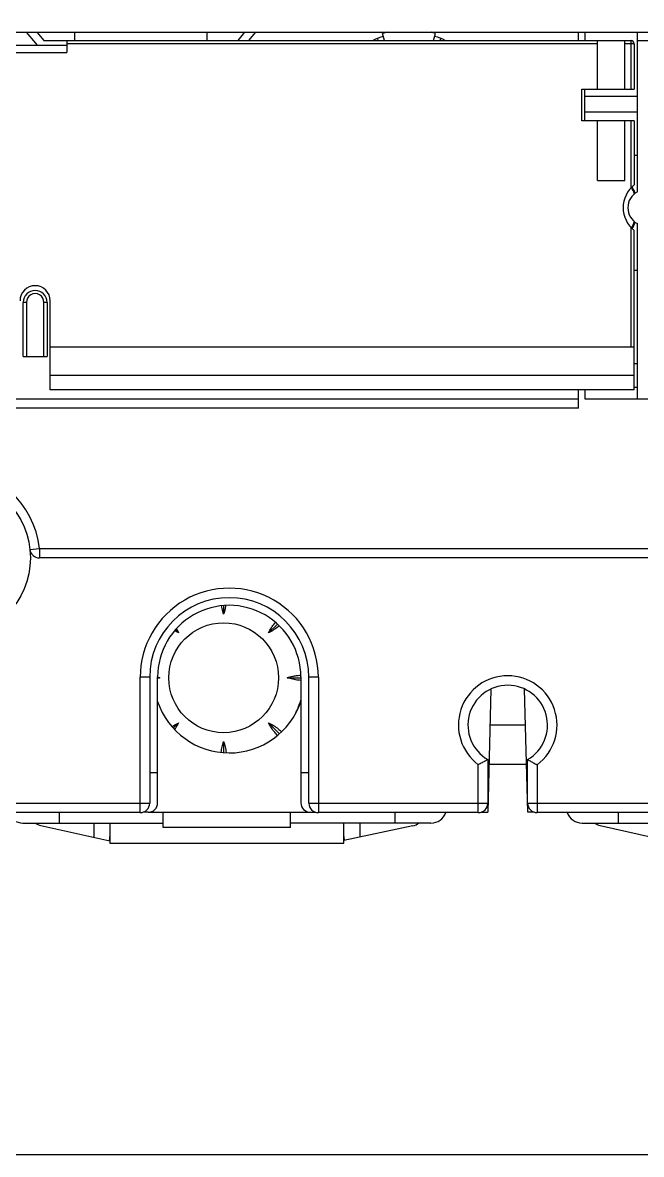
# Model space of a CAD drawing. Extents: x 0 to 557, y 0 to 248.
# Drawn here: x 427.4 to 466.2, y 12.1 to 83.2 of the extents above; entities that cross this region are included whole.
import ezdxf

# ---------------------------------------------------------------- set-up
doc = ezdxf.new("R2010")
doc.units = 0

# ---------------------------------------------------------------- blocks, each defined once
blk = doc.blocks.new('LV429640ATNSX22A 1')
for p, q in [((95.4, -7.513), (199.3, -7.513)), ((100.298, -8.335), (99.608, -7.513)), ((100.261, -7.513), (100.699, -8.035)), ((102.65, -8.035), (102.65, -7.513)), ((110.95, -7.513), (110.95, -8.035)), ((112.901, -8.035), (113.339, -7.513)), ((113.992, -7.513), (113.554, -8.035)), ((122.109, -8.035), (121.989, -7.587)), ((125.191, -8.035), (125.311, -7.587)), ((134.3, -8.035), (134.3, -7.513)), ((134.7, -7.513), (134.7, -8.035)), ((138, -17.54), (138, -7.513)), ((98.15, -8.335), (102.15, -8.335)), ((100.699, -8.035), (102.15, -8.035)), ((102.15, -8.035), (102.15, -8.785)), ((102.15, -8.035), (137.6, -8.035)), ((135.5, -8.235), (102.15, -8.235)), ((121.659, -7.913), (121.692, -8.035)), ((125.608, -8.035), (125.641, -7.913)), ((135.5, -11.085), (135.5, -8.035)), ((137.2, -11.085), (137.2, -8.035)), ((137.8, -8.235), (137.2, -8.235)), ((137.6, -11.085), (137.6, -8.035)), ((137.8, -8.235), (137.8, -11.085)), ((138, -8.04), (199.7, -8.04)), ((98.15, -8.785), (102.15, -8.785)), ((134.5, -11.085), (137.8, -11.085)), ((134.5, -13.085), (134.5, -11.085)), ((134.7, -13.085), (134.7, -11.085)), ((134.7, -11.54), (138, -11.54)), ((138, -12.54), (134.7, -12.54)), ((137.8, -13.085), (134.5, -13.085)), ((135.5, -16.835), (135.5, -13.085)), ((137.2, -16.835), (137.2, -13.085)), ((137.6, -17.29), (137.6, -13.085)), ((137.8, -13.085), (137.8, -17.11)), ((137.8, -15.24), (138, -15.24)), ((135.5, -16.835), (137.2, -16.835)), ((137.6, -27.285), (137.6, -19.78)), ((138, -30.54), (138, -19.54)), ((137.8, -29.985), (137.8, -19.96)), ((138, -22.49), (137.8, -22.49)), ((99.6, -24.485), (99.4, -24.485)), ((99.4, -27.885), (99.4, -24.485)), ((99.6, -24.485), (99.6, -27.885)), ((100.9, -24.485), (100.7, -24.485)), ((100.7, -27.885), (100.7, -24.485)), ((100.9, -24.485), (100.9, -27.885)), ((101.1, -29.985), (101.1, -24.385)), ((101.1, -27.285), (137.8, -27.285)), ((99.4, -27.885), (100.9, -27.885)), ((138, -28.335), (137.8, -28.335)), ((101.1, -29.06), (137.8, -29.06)), ((138, -29.835), (137.8, -29.835)), ((60.2, -30.535), (134.3, -30.535)), ((137.8, -29.985), (101.1, -29.985)), ((134.3, -31.135), (134.3, -29.985)), ((134.7, -29.985), (134.7, -30.54)), ((134.7, -30.54), (199.7, -30.54)), ((134.3, -31.135), (60, -31.135)), ((99.821, -39.999), (100.418, -39.935)), ((100.418, -39.935), (159.282, -39.935)), ((100.418, -39.935), (100.418, -40.535)), ((159.282, -40.535), (100.418, -40.535)), ((111.996, -43.53), (111.996, -44.061)), ((114.826, -45.233), (115.372, -44.687)), ((108.974, -45.041), (109.166, -45.233)), ((107.35, -48.035), (106.75, -48.035)), ((106.75, -56.535), (106.75, -48.035)), ((107.35, -48.035), (107.35, -55.935)), ((107.848, -55.913), (107.848, -48.014)), ((107.994, -48.063), (107.848, -48.063)), ((115.998, -48.063), (116.848, -48.063)), ((116.848, -48.013), (116.848, -55.914)), ((117.95, -48.035), (117.35, -48.035)), ((117.35, -55.935), (117.35, -48.035)), ((117.95, -48.035), (117.95, -56.535)), ((128.797, -48.77), (128.594, -56.513)), ((131.105, -56.513), (130.903, -48.77)), ((109.166, -50.893), (108.835, -51.225)), ((114.826, -50.893), (115.51, -51.577)), ((128.738, -51.013), (130.961, -51.013)), ((111.996, -52.066), (111.996, -52.769)), ((128.6, -53.2), (128.6, -55.935)), ((131.1, -55.935), (131.1, -53.2)), ((107.35, -54.013), (107.848, -54.013)), ((116.848, -54.013), (117.35, -54.013)), ((128, -56.535), (128, -53.522)), ((131.027, -53.513), (128.673, -53.513)), ((131.7, -53.522), (131.7, -56.535)), ((96.1, -55.935), (107.35, -55.935)), ((117.35, -55.935), (128.6, -55.935)), ((131.1, -55.935), (142.35, -55.935)), ((106.75, -56.535), (96.7, -56.535)), ((101.652, -56.535), (101.652, -57.188)), ((107.247, -56.513), (106.909, -56.513)), ((117.447, -56.533), (107.247, -56.533)), ((108.203, -57.463), (108.203, -56.533)), ((116.203, -57.463), (116.203, -56.533)), ((117.448, -56.514), (117.792, -56.514)), ((128, -56.535), (117.95, -56.535)), ((122.753, -56.535), (122.753, -57.188)), ((128.159, -56.513), (128.594, -56.513)), ((131.541, -56.513), (131.105, -56.513)), ((141.75, -56.535), (131.7, -56.535)), ((136.799, -56.535), (136.799, -57.188)), ((99.378, -57.188), (108.203, -57.188)), ((100.512, -57.349), (104.853, -58.311)), ((103.853, -58.089), (103.853, -57.188)), ((104.853, -57.188), (104.853, -58.463)), ((116.203, -57.463), (108.203, -57.463)), ((125.028, -57.188), (116.203, -57.188)), ((119.553, -58.463), (119.553, -57.188)), ((123.893, -57.36), (119.553, -58.29)), ((120.553, -57.188), (120.553, -58.076)), ((134.525, -57.188), (143.35, -57.188)), ((135.659, -57.349), (140, -58.311)), ((104.853, -58.463), (119.553, -58.463))]:
    blk.add_line(p, q)
at = {"color": 7}
blk.add_lwpolyline([(-328, -78), (222, -78), (222, 142), (-328, 142)], close=True, dxfattribs=at)
for centre, radius in [((94.85, -40.535), 5), ((111.996, -48.063), 3.45)]:
    blk.add_circle(centre, radius)
for centre, radius, start, end in [((123.65, -13.04), 5.5, 107.01056, 114.43846), ((123.65, -13.04), 5.7, 104.06199, 106.93999), ((123.65, -13.04), 5.7, 73.06001, 75.93801), ((123.65, -13.04), 5.5, 65.56154, 72.98944), ((137.6, -8.235), 0.2, 0, 90), ((138.9, -18.535), 1.8, 127.66989, 232.33011), ((138.533, -18.54), 1.133, 118.07249, 241.92751), ((135.2, -18.54), 2.75, 18.85887, 27.8063), ((135.2, -18.54), 2.8, 18.8392, 28.09747), ((135.2, -18.54), 2.75, 332.3488, 341.55971), ((135.2, -18.54), 2.8, 332.05647, 341.1608), ((100.15, -24.385), 0.95, 0, 180), ((100.15, -24.485), 0.75, 0, 180), ((100.15, -24.485), 0.55, 359.99216, 180), ((94.85, -40.535), 5.6, 6.15064, 173.84936), ((100.418, -39.935), 0.6, 186.15064, 270), ((112.35, -48.035), 5.6, 0, 180.00062), ((112.35, -48.035), 5, 0, 180), ((112.348, -48.013), 4.5, 359.99999, 180.00384), ((129.85, -51.035), 3.1, 306.63921, 233.36079), ((129.85, -51.035), 2.5, 300, 240), ((112.35, -48.033), 4.75, 198.57041, 341.27007), ((111.996, -48.063), 5.05, 334.09175, 343.92498), ((111.996, -48.063), 5.051, 334.45785, 343.87118), ((106.75, -55.935), 0.6, 270, 0), ((107.248, -55.913), 0.6, 269.94863, 360), ((117.448, -55.914), 0.6, 180.00032, 269.94895), ((117.95, -55.935), 0.6, 180, 270), ((128, -55.935), 0.6, 270, 0), ((131.7, -55.935), 0.6, 180, 270), ((99.378, -56.188), 1, 200.28799, 270), ((125.028, -56.188), 1, 270.0002, 339.71199), ((134.525, -56.188), 1, 200.29159, 270), ((100.728, -56.373), 1, 234.67389, 257.51092), ((123.678, -56.384), 1, 282.43176, 306.38253), ((135.875, -56.373), 1, 234.67389, 257.51092)]:
    blk.add_arc(centre, radius, start, end)
for points, knots in [([(111.996, -44.061), (111.957, -43.951), (111.908, -43.778), (111.875, -43.603), (111.866, -43.543)], [0, 0, 0, 0, 0.3517875, 0.5349158, 0.5349158, 0.5349158, 0.5349158]), ([(112.129, -43.524), (112.119, -43.59), (112.086, -43.772), (112.035, -43.951), (111.996, -44.061)], [0, 0, 0, 0, 0.2029699, 0.5544472, 0.5544472, 0.5544472, 0.5544472]), ([(114.826, -45.233), (114.877, -45.127), (114.992, -44.922), (115.146, -44.71), (115.238, -44.599), (115.254, -44.579)], [0, 0, 0, 0, 0.3517865, 0.7058999, 0.7836192, 0.7836192, 0.7836192, 0.7836192]), ([(115.491, -44.796), (115.468, -44.816), (115.353, -44.911), (115.138, -45.068), (114.932, -45.183), (114.826, -45.233)], [0, 0, 0, 0, 0.092299, 0.4463906, 0.797858, 0.797858, 0.797858, 0.797858]), ([(115.998, -48.063), (116.109, -48.024), (116.298, -47.971), (116.491, -47.936), (116.569, -47.925)], [0, 0, 0, 0, 0.3517663, 0.5876535, 0.5876535, 0.5876535, 0.5876535]), ([(116.848, -48.229), (116.794, -48.226), (116.622, -48.212), (116.336, -48.167), (116.109, -48.103), (115.998, -48.063)], [0, 0, 0, 0, 0.1624093, 0.5165475, 0.8680117, 0.8680117, 0.8680117, 0.8680117]), ([(116.569, -47.925), (116.608, -47.92), (116.699, -47.909), (116.79, -47.901), (116.843, -47.898)], [0, 0, 0, 0, 0.1183966, 0.2751346, 0.2751346, 0.2751346, 0.2751346]), ([(108.754, -51.135), (108.788, -51.111), (108.921, -51.022), (109.06, -50.944), (109.166, -50.893)], [0, 0, 0, 0, 0.1267408, 0.4782329, 0.4782329, 0.4782329, 0.4782329]), ([(109.166, -50.893), (109.116, -50.999), (109.036, -51.142), (108.945, -51.277), (108.919, -51.314)], [0, 0, 0, 0, 0.3518006, 0.4888598, 0.4888598, 0.4888598, 0.4888598]), ([(114.826, -50.893), (114.932, -50.944), (115.138, -51.059), (115.406, -51.254), (115.566, -51.395), (115.635, -51.461)], [0, 0, 0, 0, 0.3517858, 0.7058983, 0.9919276, 0.9919276, 0.9919276, 0.9919276]), ([(115.38, -51.688), (115.319, -51.623), (115.182, -51.468), (114.992, -51.205), (114.876, -50.999), (114.826, -50.893)], [0, 0, 0, 0, 0.2664496, 0.6205443, 0.9720211, 0.9720211, 0.9720211, 0.9720211]), ([(111.844, -52.754), (111.856, -52.636), (111.893, -52.403), (111.957, -52.176), (111.996, -52.066)], [0, 0, 0, 0, 0.3546032, 0.7060814, 0.7060814, 0.7060814, 0.7060814]), ([(111.996, -52.066), (112.035, -52.176), (112.099, -52.403), (112.138, -52.644), (112.15, -52.769), (112.151, -52.777)], [0, 0, 0, 0, 0.3517872, 0.7059578, 0.729133, 0.729133, 0.729133, 0.729133]), ([(128.6, -53.2), (128.587, -53.208), (128.532, -53.239), (128.414, -53.306), (128.227, -53.406), (128.081, -53.482), (128, -53.522)], [0, 0, 0, 0, 0.0464425, 0.1872009, 0.409238, 0.6812205, 0.6812205, 0.6812205, 0.6812205]), ([(131.1, -53.2), (131.113, -53.208), (131.167, -53.239), (131.286, -53.305), (131.472, -53.406), (131.619, -53.482), (131.7, -53.522)], [0, 0, 0, 0, 0.046254, 0.1864736, 0.4083174, 0.6812207, 0.6812207, 0.6812207, 0.6812207]), ([(104.81, -58.301), (104.824, -58.273), (104.842, -58.201), (104.849, -58.113), (104.851, -58.058), (104.851, -58.042)], [0, 0, 0, 0, 0.0961682, 0.2178848, 0.2637484, 0.2637484, 0.2637484, 0.2637484]), ([(119.554, -58.026), (119.554, -58.041), (119.556, -58.096), (119.561, -58.182), (119.576, -58.253), (119.587, -58.283)], [0, 0, 0, 0, 0.0438197, 0.1644144, 0.2594884, 0.2594884, 0.2594884, 0.2594884])]:
    blk.add_open_spline(points, degree=3, knots=knots)
for points in [[(109.166, -45.233), (109.082, -45.193), (109, -45.149), (108.92, -45.1)], [(109.029, -44.981), (109.079, -45.063), (109.125, -45.147), (109.166, -45.233)], [(107.848, -48.016), (107.897, -48.031), (107.946, -48.046), (107.994, -48.063)], [(107.994, -48.063), (107.946, -48.08), (107.897, -48.096), (107.848, -48.11)]]:
    blk.add_open_spline(points, degree=3)

msp = doc.modelspace()

# ---------------------------------------------------------------- block references
msp.add_blockref('LV429640ATNSX22A 1', (328, 90.121))

doc.saveas('drawing.dxf')
